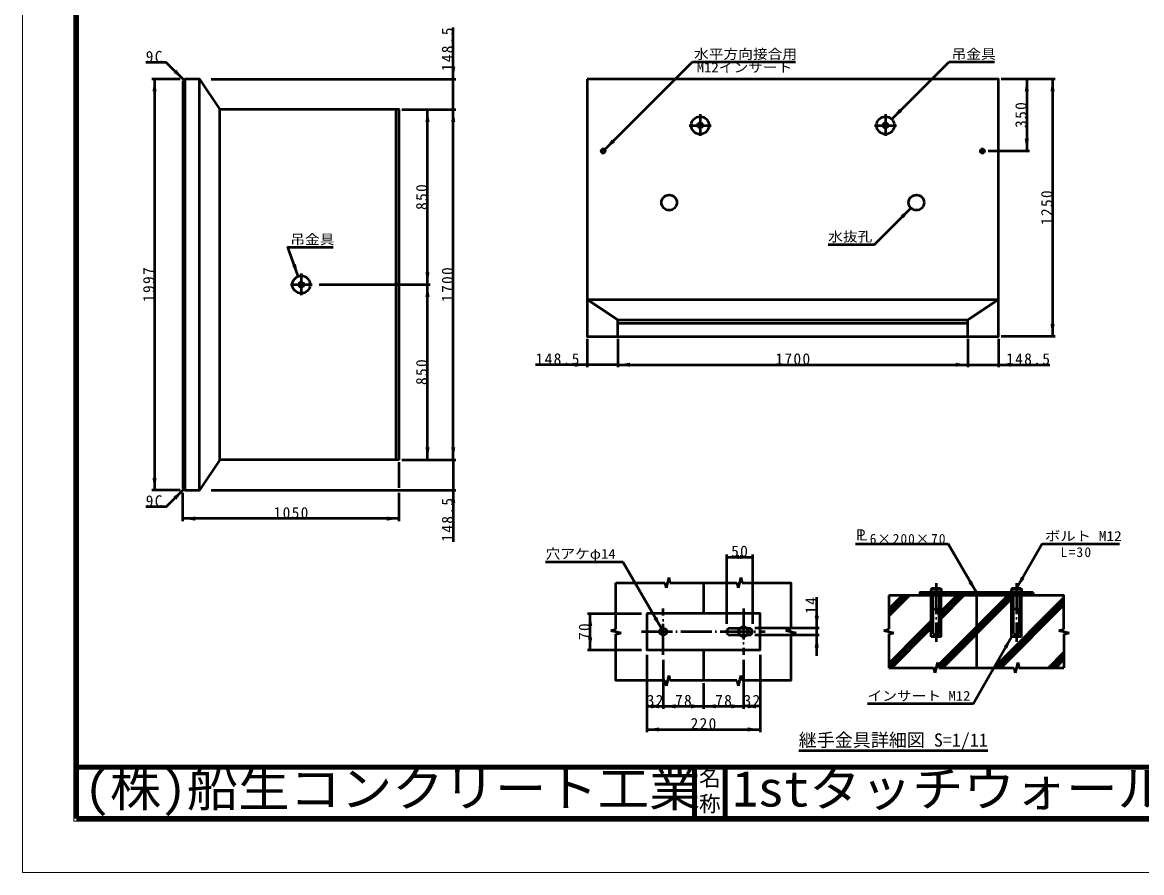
# Model space of a CAD drawing. Units: millimetres, scale not verified, with parts at other scales. Extents: x -2102 to 2102, y -1485 to 1485.
# Drawn here: x -2102 to 71, y -1485 to 167 of the extents above; entities that cross this region are included whole.
import ezdxf
from ezdxf.enums import TextEntityAlignment as Align

# ---------------------------------------------------------------- set-up
doc = ezdxf.new("R2010")
doc.units = ezdxf.units.MM
doc.header["$LTSCALE"] = 5
doc.linetypes.add('DASHED', pattern=[7.5, 6, -1.5])
doc.linetypes.add('LONG_DASHED_DOTTED', pattern=[15.25, 12, -1.5, 0.25, -1.5])
doc.layers.add('0-0_V-nasSTD', color=7, linetype='Continuous', lineweight=50)
doc.layers.add('0-1_0', color=7, linetype='Continuous', lineweight=100)
doc.styles.add('ＭＳ ゴシック', font='')
doc.styles.get('ＭＳ ゴシック').set_extended_font_data('MS Gothic')

msp = doc.modelspace()

# ---------------------------------------------------------------- linework, layer by layer
at = {"layer": '0-0_V-nasSTD', "lineweight": 100}
for p, q in [((-1997.5, 1380), (-1997.5, -1380)), ((-797.5, -1280), (-797.5, -1380)), ((-737.5, -1280), (-737.5, -1380)), ((-1997.5, -1380), (1997.5, -1380))]:
    msp.add_line(p, q, dxfattribs=at)
at = {"layer": '0-0_V-nasSTD'}
for p, q in [((-1265.869, 56.527), (-1265.869, 156.527)), ((-971.982, -80.786), (-801.271, 89.925)), ((-801.271, 89.925), (-601.271, 89.925)), ((-414.307, -21.311), (-303.071, 89.925)), ((-303.071, 89.925), (-215.071, 89.925)), ((-1795.869, 56.527), (-1850.869, 56.527)), ((-1845.869, 56.527), (-1845.869, -742.273)), ((-1787.269, 56.527), (-1790.869, 52.927)), ((-1790.869, 52.927), (-1790.869, -738.673)), ((-1787.269, 56.527), (-1787.269, -742.273)), ((-1758.869, 56.527), (-1718.869, -2.873)), ((-1735.869, 56.527), (-1260.869, 56.527)), ((-1265.869, -2.873), (-1265.869, 56.527)), ((-97.069, 56.527), (-202.069, 56.527)), ((-152.069, 56.527), (-152.069, -83.473)), ((-102.069, 56.527), (-102.069, -443.473)), ((-1376.869, -682.873), (-1376.869, -2.873)), ((-1365.869, -2.873), (-1260.869, -2.873)), ((-1315.869, -342.873), (-1315.869, -2.873)), ((-1265.869, -682.873), (-1265.869, -2.873)), ((-147.069, -83.473), (-227.069, -83.473)), ((-447.786, -264.79), (-377.075, -194.079)), ((-537.786, -264.79), (-447.786, -264.79)), ((-1525.869, -342.873), (-1310.869, -342.873)), ((-1315.869, -682.873), (-1315.869, -342.873)), ((-1005.869, -371.473), (-207.069, -371.473)), ((-1005.869, -371.473), (-946.469, -411.473)), ((-266.469, -411.473), (-207.069, -371.473)), ((-946.469, -411.473), (-266.469, -411.473)), ((-946.469, -443.473), (-946.469, -411.473)), ((-266.469, -443.473), (-266.469, -411.473)), ((-946.469, -417.473), (-266.469, -417.473)), ((-1005.869, -448.473), (-1005.869, -503.473)), ((-946.469, -448.473), (-946.469, -503.473)), ((-266.469, -448.473), (-266.469, -503.473)), ((-207.069, -448.473), (-207.069, -503.473)), ((-97.069, -443.473), (-202.069, -443.473)), ((-1005.869, -498.473), (-1105.869, -498.473)), ((-946.469, -498.473), (-1005.869, -498.473)), ((-207.069, -498.473), (-107.069, -498.473)), ((-1718.869, -682.873), (-1758.869, -742.273)), ((-1370.869, -737.273), (-1370.869, -687.873)), ((-1365.869, -682.873), (-1260.869, -682.873)), ((-1265.869, -682.873), (-1265.869, -742.273)), ((-1790.869, -738.673), (-1787.269, -742.273)), ((-1795.869, -742.273), (-1850.869, -742.273)), ((-1790.869, -802.273), (-1790.869, -747.273)), ((-1735.869, -742.273), (-1260.869, -742.273)), ((-1370.869, -802.273), (-1370.869, -747.273)), ((-1265.869, -742.273), (-1265.869, -842.273)), ((-1370.869, -797.273), (-1790.869, -797.273)), ((-484.581, -846.361), (-304.581, -846.361)), ((-304.581, -846.361), (-249.962, -940.963)), ((-121.962, -846.361), (-171.962, -932.963)), ((-121.962, -846.361), (28.038, -846.361)), ((-734.962, -866.963), (-734.962, -1001.963)), ((-684.962, -866.963), (-684.962, -1001.963)), ((-1086.462, -880.997), (-936.462, -880.997)), ((-861.462, -1010.901), (-936.462, -880.997)), ((-734.962, -871.963), (-684.962, -871.963)), ((-847.462, -911.963), (-852.462, -931.963)), ((-847.462, -911.963), (-844.962, -921.963)), ((-707.462, -911.963), (-712.462, -931.963)), ((-707.462, -911.963), (-704.962, -921.963)), ((-949.962, -921.963), (-854.962, -921.963)), ((-949.962, -1011.963), (-949.962, -921.963)), ((-854.962, -921.963), (-852.462, -931.963)), ((-844.962, -921.963), (-714.962, -921.963)), ((-779.962, -921.963), (-779.962, -981.963)), ((-714.962, -921.963), (-712.462, -931.963)), ((-336.462, -932.963), (-338.462, -934.963)), ((-319.462, -932.963), (-336.462, -932.963)), ((-319.462, -932.963), (-317.462, -934.963)), ((-180.462, -932.963), (-182.462, -934.963)), ((-163.462, -932.963), (-180.462, -932.963)), ((-163.462, -932.963), (-161.462, -934.963)), ((-559.962, -1009.963), (-559.962, -949.963)), ((-419.962, -946.963), (-419.962, -1011.963)), ((-394.259, -946.963), (-419.962, -972.667)), ((-387.187, -946.963), (-419.962, -979.738)), ((-380.116, -946.963), (-419.962, -986.809)), ((-358.903, -946.963), (-352.903, -940.963)), ((-351.832, -946.963), (-345.832, -940.963)), ((-344.761, -946.963), (-338.761, -940.963)), ((-317.462, -934.963), (-338.462, -934.963)), ((-337.69, -946.963), (-333.962, -943.236)), ((-337.462, -1026.963), (-337.462, -946.963)), ((-333.962, -970.963), (-333.962, -940.963)), ((-189.198, -946.963), (-324.21, -1081.975)), ((-182.127, -946.963), (-322.127, -1086.963)), ((-317.548, -940.963), (-321.962, -945.378)), ((-321.962, -940.963), (-321.962, -970.963)), ((-318.462, -1026.963), (-318.462, -946.963)), ((-288.193, -946.963), (-318.462, -977.233)), ((-281.121, -946.963), (-318.462, -984.304)), ((-274.05, -946.963), (-318.462, -991.375)), ((-316.477, -946.963), (-310.477, -940.963)), ((-315.055, -1086.963), (-181.462, -953.37)), ((-309.406, -946.963), (-303.406, -940.963)), ((-302.335, -946.963), (-296.335, -940.963)), ((-295.264, -946.963), (-289.264, -940.963)), ((-288.193, -946.963), (-282.193, -940.963)), ((-281.121, -946.963), (-275.121, -940.963)), ((-274.05, -946.963), (-268.05, -940.963)), ((-266.979, -946.963), (-260.979, -940.963)), ((-259.908, -946.963), (-253.908, -940.963)), ((-252.837, -946.963), (-249.962, -944.088)), ((-246.837, -940.963), (-249.962, -944.088)), ((-249.962, -946.963), (-249.962, -1086.963)), ((-245.766, -946.963), (-239.766, -940.963)), ((-238.695, -946.963), (-232.695, -940.963)), ((-231.624, -946.963), (-225.624, -940.963)), ((-224.553, -946.963), (-218.553, -940.963)), ((-217.482, -946.963), (-211.482, -940.963)), ((-216.061, -1086.963), (-79.962, -950.865)), ((-210.411, -946.963), (-204.411, -940.963)), ((-203.34, -946.963), (-197.34, -940.963)), ((-196.269, -946.963), (-190.269, -940.963)), ((-189.198, -946.963), (-183.198, -940.963)), ((-161.462, -934.963), (-182.462, -934.963)), ((-182.127, -946.963), (-177.962, -942.799)), ((-181.462, -1026.963), (-181.462, -946.963)), ((-177.962, -970.963), (-177.962, -940.963)), ((-161.984, -940.963), (-165.962, -944.941)), ((-165.962, -940.963), (-165.962, -970.963)), ((-162.462, -1026.963), (-162.462, -946.963)), ((-160.913, -946.963), (-154.913, -940.963)), ((-153.842, -946.963), (-147.842, -940.963)), ((-146.771, -946.963), (-140.771, -940.963)), ((-139.962, -940.963), (-139.962, -946.963)), ((-333.962, -1020.963), (-333.962, -970.963)), ((-321.962, -1020.963), (-321.962, -970.963)), ((-208.989, -1086.963), (-79.962, -957.936)), ((-201.918, -1086.963), (-79.962, -965.007)), ((-177.962, -1020.963), (-177.962, -970.963)), ((-165.962, -1020.963), (-165.962, -970.963)), ((-1004.962, -981.963), (-899.962, -981.963)), ((-999.962, -1051.963), (-999.962, -981.963)), ((-358.193, -1016.963), (-337.462, -996.233)), ((-959.962, -1014.463), (-949.962, -1011.963)), ((-959.962, -1014.463), (-939.962, -1019.463)), ((-949.962, -1021.963), (-939.962, -1019.463)), ((-727.962, -1009.963), (-708.025, -1009.963)), ((-695.9, -1009.963), (-691.962, -1009.963)), ((-554.962, -1009.963), (-679.962, -1009.963)), ((-619.962, -1014.463), (-609.962, -1011.963)), ((-619.962, -1014.463), (-599.962, -1019.463)), ((-609.962, -1021.963), (-599.962, -1019.463)), ((-559.962, -1023.963), (-559.962, -1009.963)), ((-429.962, -1014.463), (-419.962, -1011.963)), ((-429.962, -1014.463), (-409.962, -1019.463)), ((-358.193, -1016.963), (-419.962, -1078.733)), ((-351.121, -1016.963), (-419.962, -1085.804)), ((-419.962, -1021.963), (-409.962, -1019.463)), ((-344.05, -1016.963), (-414.05, -1086.963)), ((-351.121, -1016.963), (-337.462, -1003.304)), ((-344.05, -1016.963), (-337.462, -1010.375)), ((-89.962, -1014.463), (-79.962, -1011.963)), ((-89.962, -1014.463), (-69.962, -1019.463)), ((-79.962, -1021.963), (-69.962, -1019.463)), ((-71.051, -1019.735), (-70.616, -1019.3)), ((-708.025, -1023.963), (-727.962, -1023.963)), ((-691.962, -1023.963), (-695.9, -1023.963)), ((-554.962, -1023.963), (-679.962, -1023.963)), ((-559.962, -1063.963), (-559.962, -1023.963)), ((-419.694, -1021.896), (-419.962, -1022.164)), ((-419.962, -1021.963), (-419.962, -1086.963)), ((-318.462, -1026.963), (-337.462, -1026.963)), ((-256.462, -1156.867), (-181.462, -1026.963)), ((-162.462, -1026.963), (-181.462, -1026.963)), ((-79.962, -1021.963), (-79.962, -1086.963)), ((-1004.962, -1051.963), (-899.962, -1051.963)), ((-889.962, -1061.963), (-889.962, -1211.963)), ((-779.962, -1051.963), (-779.962, -1111.963)), ((-669.962, -1061.963), (-669.962, -1211.963)), ((-109.994, -1086.963), (-79.962, -1056.931)), ((-102.923, -1086.963), (-79.962, -1064.002)), ((-857.962, -1071.963), (-857.962, -1166.963)), ((-701.962, -1071.963), (-701.962, -1166.963)), ((-332.21, -1089.975), (-327.551, -1085.316)), ((-325.462, -1076.963), (-330.462, -1096.963)), ((-325.462, -1076.963), (-322.962, -1086.963)), ((-169.462, -1076.963), (-174.462, -1096.963)), ((-95.852, -1086.963), (-79.962, -1071.073)), ((-847.462, -1101.963), (-852.462, -1121.963)), ((-847.462, -1101.963), (-844.962, -1111.963)), ((-707.462, -1101.963), (-712.462, -1121.963)), ((-707.462, -1101.963), (-704.962, -1111.963)), ((-419.962, -1086.963), (-332.962, -1086.963)), ((-332.962, -1086.963), (-330.462, -1096.963)), ((-322.962, -1086.963), (-176.962, -1086.963)), ((-176.962, -1086.963), (-174.462, -1096.963)), ((-854.962, -1111.963), (-852.462, -1121.963)), ((-714.962, -1111.963), (-844.962, -1111.963)), ((-779.962, -1116.963), (-779.962, -1166.963)), ((-714.962, -1111.963), (-712.462, -1121.963)), ((-889.962, -1161.963), (-857.962, -1161.963)), ((-857.962, -1161.963), (-779.962, -1161.963)), ((-779.962, -1161.963), (-701.962, -1161.963)), ((-669.962, -1161.963), (-701.962, -1161.963)), ((-256.462, -1156.867), (-461.462, -1156.867)), ((-889.962, -1206.963), (-669.962, -1206.963)), ((-594.962, -1247.991), (-227.462, -1247.991))]:
    msp.add_line(p, q, dxfattribs=at)
at = {"layer": '0-0_V-nasSTD', "linetype": 'LONG_DASHED_DOTTED'}
for p, q in [((-786.469, -11.673), (-786.469, -54.073)), ((-426.469, -11.673), (-426.469, -54.073)), ((-807.669, -33.473), (-765.269, -33.473)), ((-447.669, -33.473), (-405.269, -33.473)), ((-980.669, -83.473), (-968.669, -83.473)), ((-974.669, -89.473), (-974.669, -77.473)), ((-244.269, -83.473), (-232.269, -83.473)), ((-238.269, -89.473), (-238.269, -77.473)), ((-1560.869, -321.073), (-1560.869, -363.473)), ((-1582.069, -342.873), (-1539.669, -342.873)), ((-327.962, -922.963), (-327.962, -1036.963)), ((-171.962, -922.963), (-171.962, -1036.963)), ((-857.962, -1061.963), (-857.962, -971.963)), ((-701.962, -971.963), (-701.962, -1061.963)), ((-899.962, -1016.963), (-659.962, -1016.963))]:
    msp.add_line(p, q, dxfattribs=at)
at = {"layer": '0-0_V-nasSTD', "linetype": 'DASHED'}
for p, q in [((-708.025, -1009.963), (-695.9, -1009.963)), ((-695.9, -1023.963), (-708.025, -1023.963))]:
    msp.add_line(p, q, dxfattribs=at)
at = {"layer": '0-0_V-nasSTD', "lineweight": 18}
for points in [[(-2102.5, -1485), (-2102.5, 1485), (2102.5, 1485), (2102.5, -1485)], [(-2002.5, -1385), (-2002.5, 1385), (2002.5, 1385), (2002.5, -1385)]]:
    msp.add_lwpolyline(points, close=True, dxfattribs=at)
at = {"layer": '0-0_V-nasSTD'}
for points in [[(-1789.069, 54.727), (-1823.01, 88.668), (-1863.01, 88.668)], [(-1787.269, -742.273), (-1758.869, -742.273), (-1758.869, 56.527), (-1787.269, 56.527)], [(-1370.869, -682.873), (-1370.869, -2.873), (-1718.869, -2.873)], [(-1370.869, -682.873), (-1718.869, -682.873), (-1718.869, -2.873)], [(-1566.752, -326.71), (-1587.273, -270.328), (-1499.273, -270.328)], [(-946.469, -498.473), (-266.469, -498.473), (-207.069, -498.473)], [(-1789.069, -740.473), (-1823.01, -774.414), (-1863.01, -774.414)], [(-704.962, -921.963), (-609.962, -921.963), (-609.962, -1011.963)], [(-79.962, -1011.963), (-79.962, -946.963), (-419.962, -946.963)], [(-139.962, -940.963), (-359.962, -940.963), (-359.962, -946.963)], [(-338.462, -934.963), (-338.462, -940.963), (-317.462, -940.963), (-317.462, -934.963)], [(-182.462, -934.963), (-182.462, -940.963), (-161.462, -940.963), (-161.462, -934.963)], [(-711.056, -1011.713), (-701.962, -1006.463), (-692.869, -1011.713), (-692.869, -1022.213)], [(-692.869, -1022.213), (-701.962, -1027.463), (-711.056, -1022.213), (-711.056, -1011.713)], [(-854.962, -1111.963), (-949.962, -1111.963), (-949.962, -1021.963)], [(-609.962, -1021.963), (-609.962, -1111.963), (-704.962, -1111.963)], [(-169.462, -1076.963), (-166.962, -1086.963), (-79.962, -1086.963)]]:
    msp.add_lwpolyline(points, dxfattribs=at)
for points in [[(-1005.869, 56.527), (-1005.869, -443.473), (-207.069, -443.473), (-207.069, 56.527)], [(-889.962, -981.963), (-889.962, -1051.963), (-669.962, -1051.963), (-669.962, -981.963)]]:
    msp.add_lwpolyline(points, close=True, dxfattribs=at)
for centre, radius in [((-786.469, -33.473), 17.2), ((-426.469, -33.473), 17.2), ((-786.469, -33.473), 5), ((-426.469, -33.473), 5), ((-974.669, -83.473), 3.8), ((-974.669, -83.473), 2.4), ((-974.669, -83.473), 2), ((-238.269, -83.473), 3.8), ((-238.269, -83.473), 2.4), ((-238.269, -83.473), 2), ((-846.469, -183.473), 15), ((-366.469, -183.473), 15), ((-1560.869, -342.873), 17.2), ((-1560.869, -342.873), 5), ((-857.962, -1016.963), 7), ((-701.962, -1016.963), 8.5)]:
    msp.add_circle(centre, radius, dxfattribs=at)
for centre, radius, start, end in [((-327.962, -961.526), 28.562, 68.4314, 111.5686), ((-171.962, -961.526), 28.562, 68.4314, 111.5686), ((-327.962, -962.963), 10, 233.1301, 306.8699), ((-171.962, -962.963), 10, 233.1301, 306.8699), ((-727.962, -1016.963), 7, 90, 270), ((-691.962, -1016.963), 7, 270, 90), ((-327.962, -1012.963), 10, 233.1301, 306.8699), ((-171.962, -1012.963), 10, 233.1301, 306.8699)]:
    msp.add_arc(centre, radius, start, end, dxfattribs=at)
for points in [[(-1808.868, 68.869), (-1806.039, 71.698), (-1789.069, 54.727)], [(-1806.039, 71.698), (-1803.211, 74.526), (-1789.069, 54.727)], [(-1269.869, 80.527), (-1265.869, 56.527), (-1265.869, 80.527)], [(-1265.869, 56.527), (-1265.869, 80.527), (-1261.869, 80.527)], [(-1849.869, 32.527), (-1845.869, 32.527), (-1845.869, 56.527)], [(-1845.869, 32.527), (-1845.869, 56.527), (-1841.869, 32.527)], [(-156.069, 32.527), (-152.069, 32.527), (-152.069, 56.527)], [(-152.069, 32.527), (-152.069, 56.527), (-148.069, 32.527)], [(-106.069, 32.527), (-102.069, 32.527), (-102.069, 56.527)], [(-102.069, 32.527), (-102.069, 56.527), (-98.069, 32.527)], [(-1319.869, -26.873), (-1315.869, -26.873), (-1315.869, -2.873)], [(-1315.869, -26.873), (-1315.869, -2.873), (-1311.869, -26.873)], [(-1269.869, -26.873), (-1265.869, -26.873), (-1265.869, -2.873)], [(-1265.869, -26.873), (-1265.869, -2.873), (-1261.869, -26.873)], [(-414.307, -21.311), (-400.164, -1.512), (-397.336, -4.34)], [(-414.307, -21.311), (-397.336, -4.34), (-394.508, -7.168)], [(-971.982, -80.786), (-957.84, -60.987), (-955.011, -63.815)], [(-971.982, -80.786), (-955.011, -63.815), (-952.183, -66.644)], [(-156.069, -59.473), (-152.069, -83.473), (-152.069, -59.473)], [(-152.069, -83.473), (-152.069, -59.473), (-148.069, -59.473)], [(-396.874, -208.221), (-394.046, -211.05), (-377.075, -194.079)], [(-394.046, -211.05), (-391.218, -213.878), (-377.075, -194.079)], [(-1578.719, -305.525), (-1574.96, -304.157), (-1566.752, -326.71)], [(-1574.96, -304.157), (-1571.201, -302.789), (-1566.752, -326.71)], [(-1319.869, -318.873), (-1315.869, -342.873), (-1315.869, -318.873)], [(-1315.869, -342.873), (-1315.869, -318.873), (-1311.869, -318.873)], [(-1319.869, -366.873), (-1315.869, -366.873), (-1315.869, -342.873)], [(-1315.869, -366.873), (-1315.869, -342.873), (-1311.869, -366.873)], [(-106.069, -419.473), (-102.069, -443.473), (-102.069, -419.473)], [(-102.069, -443.473), (-102.069, -419.473), (-98.069, -419.473)], [(-1029.869, -498.473), (-1029.869, -494.473), (-1005.869, -498.473)], [(-1029.869, -502.473), (-1029.869, -498.473), (-1005.869, -498.473)], [(-946.469, -498.473), (-922.469, -498.473), (-922.469, -494.473)], [(-946.469, -498.473), (-922.469, -502.473), (-922.469, -498.473)], [(-290.469, -498.473), (-290.469, -494.473), (-266.469, -498.473)], [(-290.469, -502.473), (-290.469, -498.473), (-266.469, -498.473)], [(-207.069, -498.473), (-183.069, -498.473), (-183.069, -494.473)], [(-207.069, -498.473), (-183.069, -502.473), (-183.069, -498.473)], [(-1319.869, -658.873), (-1315.869, -682.873), (-1315.869, -658.873)], [(-1315.869, -682.873), (-1315.869, -658.873), (-1311.869, -658.873)], [(-1269.869, -658.873), (-1265.869, -682.873), (-1265.869, -658.873)], [(-1265.869, -682.873), (-1265.869, -658.873), (-1261.869, -658.873)], [(-1849.869, -718.273), (-1845.869, -742.273), (-1845.869, -718.273)], [(-1845.869, -742.273), (-1845.869, -718.273), (-1841.869, -718.273)], [(-1808.868, -754.615), (-1806.039, -757.443), (-1789.069, -740.473)], [(-1806.039, -757.443), (-1803.211, -760.272), (-1789.069, -740.473)], [(-1269.869, -766.273), (-1265.869, -766.273), (-1265.869, -742.273)], [(-1265.869, -766.273), (-1265.869, -742.273), (-1261.869, -766.273)], [(-1790.869, -797.273), (-1766.869, -797.273), (-1766.869, -793.273)], [(-1790.869, -797.273), (-1766.869, -801.273), (-1766.869, -797.273)], [(-1394.869, -797.273), (-1394.869, -793.273), (-1370.869, -797.273)], [(-1394.869, -801.273), (-1394.869, -797.273), (-1370.869, -797.273)], [(-734.962, -871.963), (-710.962, -871.963), (-710.962, -867.963)], [(-708.962, -871.963), (-708.962, -867.963), (-684.962, -871.963)], [(-734.962, -871.963), (-710.962, -875.963), (-710.962, -871.963)], [(-708.962, -875.963), (-708.962, -871.963), (-684.962, -871.963)], [(-171.962, -932.963), (-163.427, -910.178), (-159.962, -912.178)], [(-171.962, -932.963), (-159.962, -912.178), (-156.498, -914.178)], [(-265.427, -922.178), (-261.962, -920.178), (-249.962, -940.963)], [(-261.962, -920.178), (-258.498, -918.178), (-249.962, -940.963)], [(-1003.962, -1005.963), (-999.962, -1005.963), (-999.962, -981.963)], [(-999.962, -1005.963), (-999.962, -981.963), (-995.962, -1005.963)], [(-876.927, -992.116), (-873.462, -990.116), (-861.462, -1010.901)], [(-873.462, -990.116), (-869.998, -988.116), (-861.462, -1010.901)], [(-563.962, -985.963), (-559.962, -1009.963), (-559.962, -985.963)], [(-559.962, -1009.963), (-559.962, -985.963), (-555.962, -985.963)], [(-1003.962, -1027.963), (-999.962, -1051.963), (-999.962, -1027.963)], [(-999.962, -1051.963), (-999.962, -1027.963), (-995.962, -1027.963)], [(-563.962, -1047.963), (-559.962, -1047.963), (-559.962, -1023.963)], [(-559.962, -1047.963), (-559.962, -1023.963), (-555.962, -1047.963)], [(-196.927, -1045.748), (-193.462, -1047.748), (-181.462, -1026.963)], [(-193.462, -1047.748), (-189.998, -1049.748), (-181.462, -1026.963)], [(-889.962, -1161.963), (-865.962, -1161.963), (-865.962, -1157.963)], [(-889.962, -1161.963), (-865.962, -1165.963), (-865.962, -1161.963)], [(-881.962, -1161.963), (-881.962, -1157.963), (-857.962, -1161.963)], [(-881.962, -1165.963), (-881.962, -1161.963), (-857.962, -1161.963)], [(-857.962, -1161.963), (-833.962, -1161.963), (-833.962, -1157.963)], [(-857.962, -1161.963), (-833.962, -1165.963), (-833.962, -1161.963)], [(-803.962, -1161.963), (-803.962, -1157.963), (-779.962, -1161.963)], [(-803.962, -1165.963), (-803.962, -1161.963), (-779.962, -1161.963)], [(-779.962, -1161.963), (-755.962, -1161.963), (-755.962, -1157.963)], [(-779.962, -1161.963), (-755.962, -1165.963), (-755.962, -1161.963)], [(-725.962, -1161.963), (-725.962, -1157.963), (-701.962, -1161.963)], [(-725.962, -1165.963), (-725.962, -1161.963), (-701.962, -1161.963)], [(-701.962, -1161.963), (-677.962, -1161.963), (-677.962, -1157.963)], [(-701.962, -1161.963), (-677.962, -1165.963), (-677.962, -1161.963)], [(-693.962, -1161.963), (-693.962, -1157.963), (-669.962, -1161.963)], [(-693.962, -1165.963), (-693.962, -1161.963), (-669.962, -1161.963)], [(-889.962, -1206.963), (-865.962, -1206.963), (-865.962, -1202.963)], [(-889.962, -1206.963), (-865.962, -1210.963), (-865.962, -1206.963)], [(-693.962, -1206.963), (-693.962, -1202.963), (-669.962, -1206.963)], [(-693.962, -1210.963), (-693.962, -1206.963), (-669.962, -1206.963)]]:
    msp.add_solid(points, dxfattribs=at)
at = {"layer": '0-1_0'}
msp.add_line((-1997.5, -1280), (1997.5, -1280), dxfattribs=at)

# ---------------------------------------------------------------- texts
at = {"layer": '0-0_V-nasSTD', "style": 'ＭＳ ゴシック'}
for s, height, width, p in [('水平方向接合用', 19.06, 1.1, (-798.271, 89.925)), ('吊金具', 19.06, 1.1, (-298.071, 89.925)), ('M12インサート', 19.06, 1.1, (-793.021, 63.925)), ('水抜孔', 19.06, 1.1, (-537.786, -264.79)), ('吊金具', 19.06, 1.1, (-1582.273, -270.328)), ('Ｐ', 21.63, 0.9, (-487.704, -846.361)), ('Ｌ', 21.63, 0.9, (-483.081, -846.361)), ('ボルト M12', 19.06, 1.15, (-116.962, -846.361)), ('穴アケφ14', 19.06, 1.1, (-1086.462, -880.997)), ('インサート M12', 19.06, 1.1, (-461.462, -1156.867)), ('(株)船生コンクリート工業', 69.65, 1.05, (-1982.5, -1377.45)), ('1stタッチウォール標準型', 69.65, 1.05, (-723.75, -1377.53))]:
    msp.add_text(s, height=height, dxfattribs=dict(at, width=width)).set_placement(p, align=Align.BOTTOM_LEFT)
for s, height, p in [('継手金具詳細図 S=1/11', 25.66, (-594.962, -1247.991)), ('名', 30.79, (-788.518, -1326.001)), ('称', 30.79, (-788.524, -1375.99))]:
    msp.add_text(s, height=height, dxfattribs=at).set_placement(p, align=Align.BOTTOM_LEFT)
at = {"layer": '0-0_V-nasSTD', "char_height": 21.99, "attachment_point": 7, "rotation": 90, "style": 'ＭＳ ゴシック'}
for s, insert in [('\\T1.17;148.5', (-1265.869, 71.527)), ('\\T1.17;350', (-152.069, -38.473)), ('\\T1.17;850', (-1315.869, -197.873)), ('\\T1.17;1250', (-102.069, -227.223)), ('\\T1.17;1997', (-1845.869, -376.623)), ('\\T1.17;1700', (-1265.869, -376.623)), ('\\T1.17;850', (-1315.869, -537.873)), ('\\T1.17;148.5', (-1265.869, -842.273)), ('\\T1.17;14', (-559.962, -982.463)), ('\\T1.17;70', (-999.962, -1033.213))]:
    msp.add_mtext(s, dxfattribs=dict(at, insert=insert))
at = {"layer": '0-0_V-nasSTD', "attachment_point": 7, "style": 'ＭＳ ゴシック'}
for s, insert, char_height in [('\\T1.17;9C', (-1863.01, 88.668), 21.99), ('\\T1.17;148.5', (-1105.869, -498.473), 21.99), ('\\T1.17;1700', (-640.219, -498.473), 21.99), ('\\T1.17;148.5', (-192.069, -498.473), 21.99), ('\\T1.17;9C', (-1863.01, -774.414), 21.99), ('\\T1.17;1050', (-1614.619, -797.273), 21.99), ('\\T1.15;6×200×70', (-457.081, -846.361), 19.06), ('\\T1.17;50', (-726.213, -871.963), 21.99), ('\\T1.19;L=30', (-86.493, -872.361), 19.06), ('\\T1.17;32', (-890.213, -1161.963), 21.99), ('\\T1.17;78', (-835.213, -1161.963), 21.99), ('\\T1.17;78', (-757.213, -1161.963), 21.99), ('\\T1.17;32', (-702.213, -1161.963), 21.99), ('\\T1.17;220', (-804.962, -1206.963), 21.99)]:
    msp.add_mtext(s, dxfattribs=dict(at, insert=insert, char_height=char_height))

doc.saveas('drawing.dxf')
